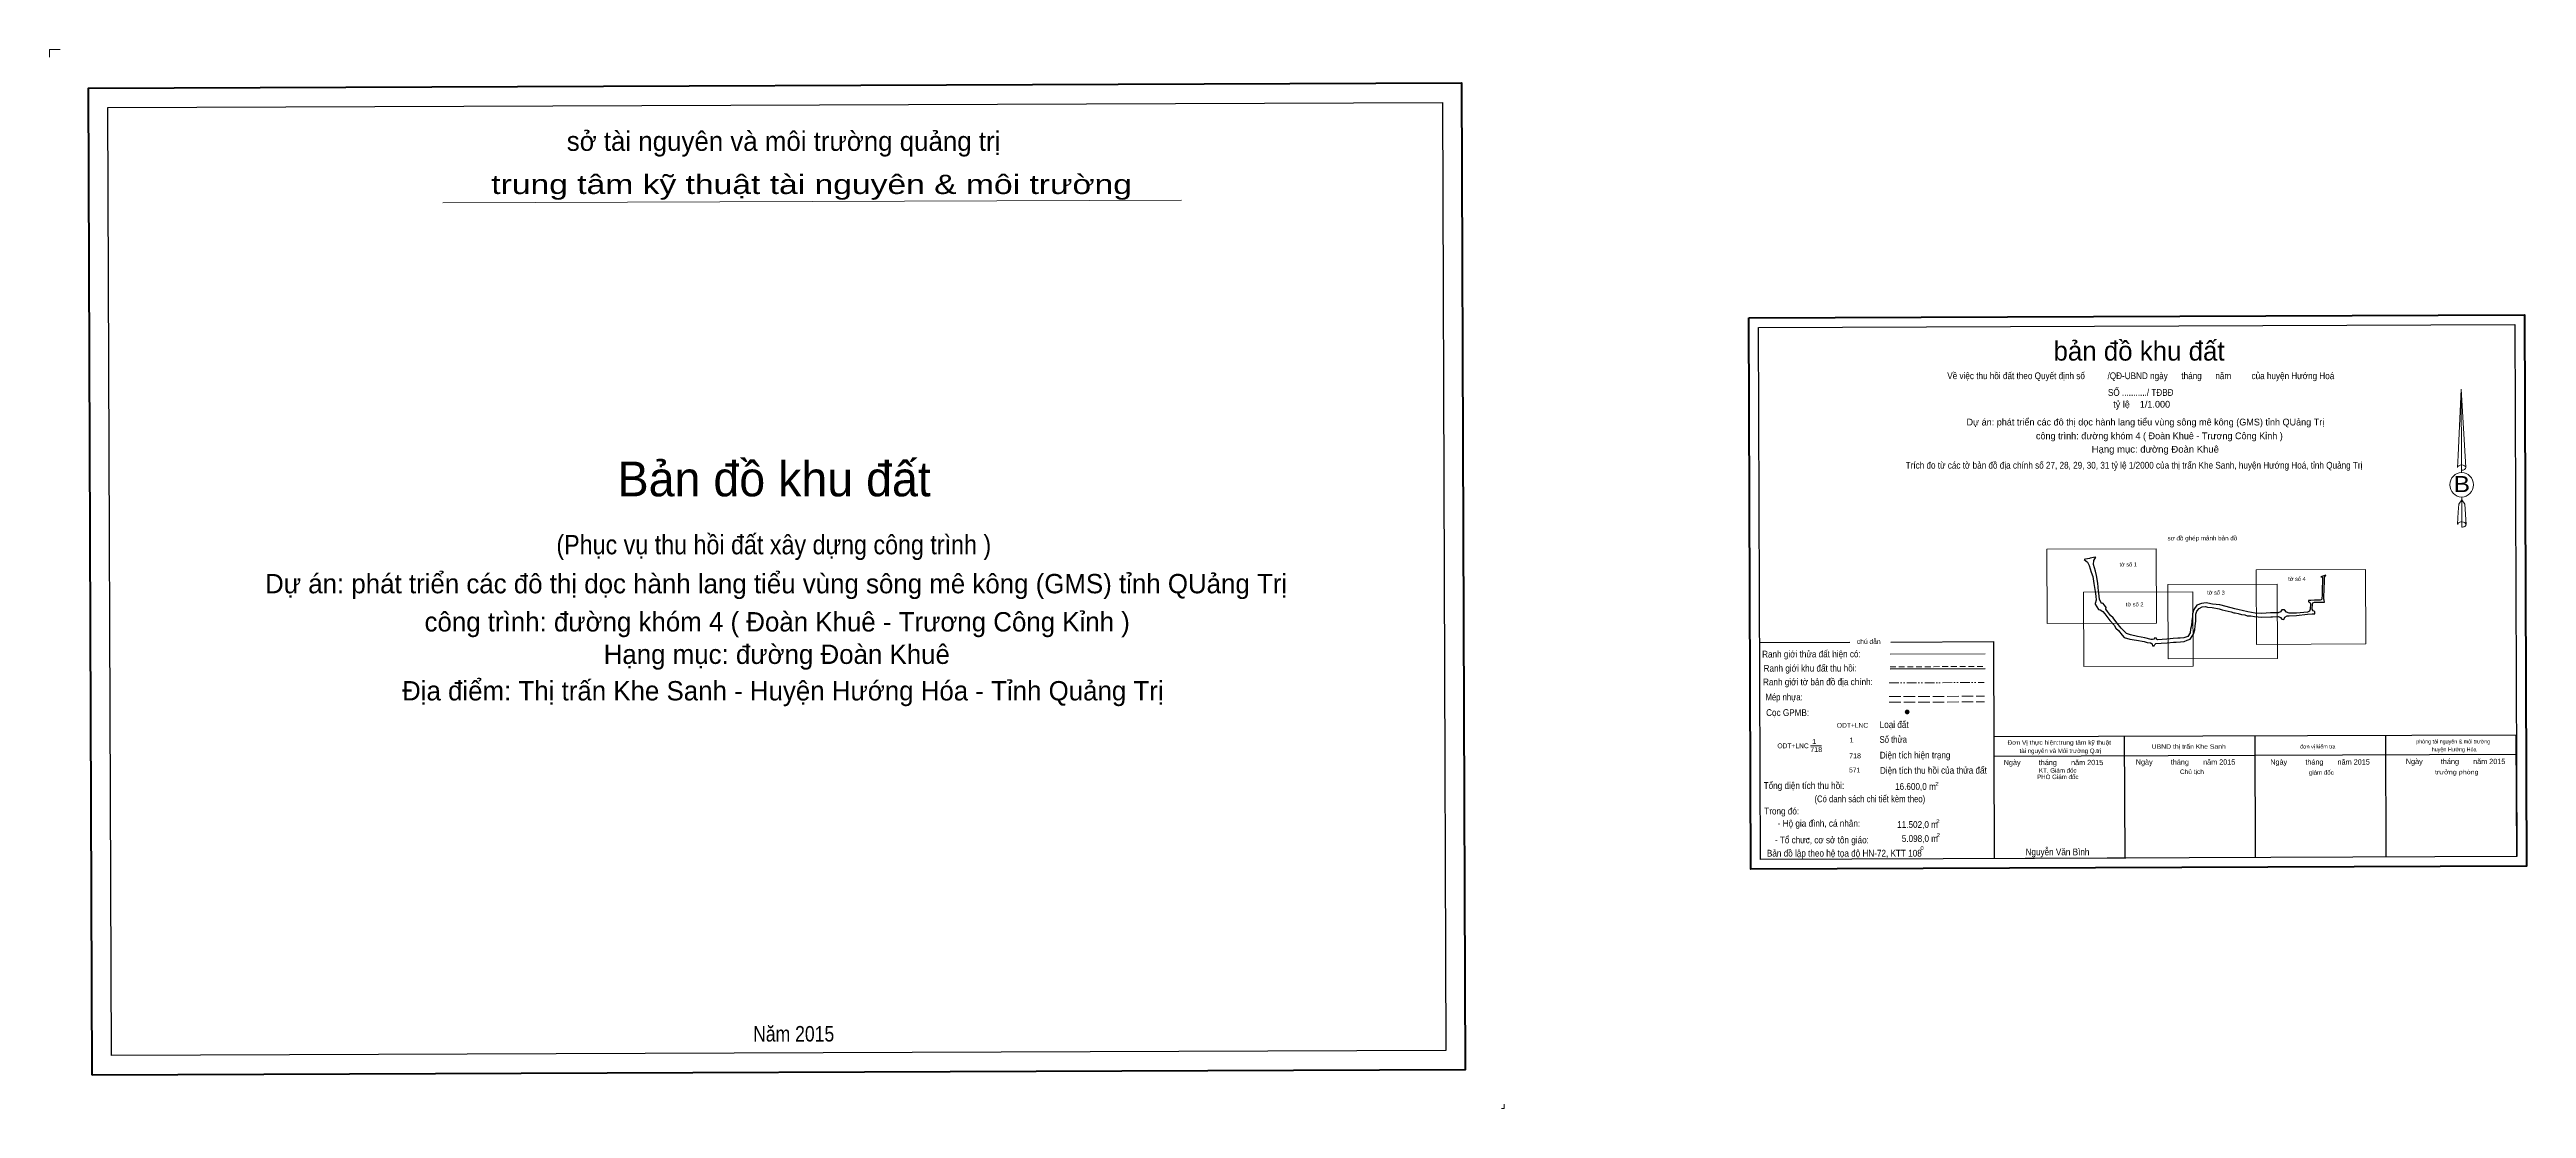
# Model space of a CAD drawing. Header units: metres. Extents: x 688246 to 689527, y 1842590 to 1843137.
import ezdxf
from ezdxf.enums import TextEntityAlignment as Align

# ---------------------------------------------------------------- set-up
doc = ezdxf.new("R2010")
doc.units = ezdxf.units.M
for name, pattern in [('DASH_DOUBLE_DOT', [9.2, 5, -1.2, 0.3, -1.2, 0.3, -1.2]), ('LONG_DASHED', [7.5, 6, -1.5]), ('MEDIUM_DASHED', [4.5, 3, -1.5])]:
    doc.linetypes.add(name, pattern=pattern)
for name, color, linetype, lineweight in [('10', 7, 'Continuous', 13), ('15', 7, 'Continuous', 13), ('22', 7, 'LONG_DASHED', 13), ('50', 7, 'Continuous', 25), ('51', 7, 'Continuous', 13), ('62', 7, 'Continuous', 13), ('63', 7, 'Continuous', 25)]:
    doc.layers.add(name, color=color, linetype=linetype, lineweight=lineweight)

msp = doc.modelspace()

# ---------------------------------------------------------------- hatches: boundary and pattern name
at = {"layer": '15'}
for points in [[(689207.568, 1842794.446, 1), (689206.015, 1842794.446, 1)], [(689207.508, 1842794.45, 1), (689206.11, 1842794.45, 1)]]:
    msp.add_hatch(color=256, dxfattribs=at).paths.add_polyline_path(points)
at = {"layer": '51'}
msp.add_hatch(color=256, dxfattribs=at).paths.add_polyline_path([(689207.788, 1842794.446, 1), (689205.788, 1842794.446, 1)])

# ---------------------------------------------------------------- linework, layer by layer
at = {"layer": '10'}
msp.add_line((688449.5, 1843057.69), (688831.46, 1843059.13), dxfattribs=at)
at = {"layer": '10', "linetype": 'MEDIUM_DASHED'}
msp.add_line((689197.94, 1842817.82), (689247.16, 1842818), dxfattribs=at)
at = {"layer": '10'}
for points in [[(688246.19, 1843133.04), (688246.17, 1843136.9), (688251.59, 1843136.93)], [(688998.36, 1842591.73), (688998.37, 1842589.53), (688997.03, 1842589.52)]]:
    msp.add_lwpolyline(points, dxfattribs=at)
at = {"layer": '10', "lineweight": 60}
msp.add_lwpolyline([(688268.17, 1842606.79), (688266.25, 1843116.98), (688976.37, 1843119.64), (688978.29, 1842609.46)], close=True, dxfattribs=at)
at = {"layer": '10', "lineweight": 25}
msp.add_lwpolyline([(688278.13, 1842616.83), (688276.29, 1843107.01), (688966.41, 1843109.6), (688968.25, 1842619.42)], close=True, dxfattribs=at)
at = {"layer": '15'}
for centre, radius in [((689206.791, 1842794.446), 0.776), ((689206.809, 1842794.45), 0.699)]:
    msp.add_circle(centre, radius, dxfattribs=at)
at = {"layer": '22'}
for p, q in [((689197.47, 1842802.45), (689246.7, 1842802.64)), ((689197.48, 1842799.52), (689246.71, 1842799.71))]:
    msp.add_line(p, q, dxfattribs=at)
at = {"layer": '50'}
for points in [[(689346.8, 1842832.59), (689344.29, 1842832.47), (689342.71, 1842832.22), (689341.08, 1842832.2), (689336.2, 1842831.76), (689335.76, 1842832.14), (689335.64, 1842832.71), (689334.83, 1842832.82), (689334.41, 1842832.15), (689333.66, 1842831.89), (689333.03, 1842832.02), (689329.69, 1842832.74), (689325.84, 1842833.47), (689322.31, 1842834.3), (689320.18, 1842834.98), (689317.38, 1842837.77), (689315.23, 1842840.57), (689313.3, 1842843.08), (689312, 1842844.39), (689310.4, 1842846.41), (689309.48, 1842847.6), (689309.66, 1842848.55), (689308.89, 1842849.63), (689307.92, 1842850.66), (689307.31, 1842850.55), (689307.04, 1842851.05), (689306.25, 1842852.56), (689306.05, 1842854.48), (689305.76, 1842856.94), (689305.37, 1842861.09), (689304.68, 1842865.09), (689304.22, 1842867.29), (689303.21, 1842870.76), (689303.24, 1842872.82), (689304.35, 1842874.56), (689303.2, 1842874.37), (689301.48, 1842874), (689301.05, 1842873.85), (689299.06, 1842873.48), (689298.23, 1842873.27)], [(689298.23, 1842873.27), (689300.03, 1842871.97), (689300.96, 1842870.17), (689301.93, 1842866.68), (689302.73, 1842864.57), (689303.36, 1842860.86), (689303.94, 1842856.74), (689304.29, 1842854.28), (689304.46, 1842852.36), (689304.07, 1842850.54)], [(689408.14, 1842844.39), (689413.85, 1842844.97), (689416.24, 1842845.29), (689417.54, 1842845.3), (689417.54, 1842846.41), (689416.69, 1842846.76), (689416.29, 1842847.56), (689416.34, 1842850.32), (689416.62, 1842850.97), (689417.43, 1842851.22), (689419.11, 1842851.2), (689420.35, 1842851.23), (689422.09, 1842851.28), (689422.58, 1842851.33), (689422.5, 1842852.27), (689422.26, 1842852.76), (689422.3, 1842855.22), (689422.41, 1842856.66), (689422.5, 1842859.23), (689422.55, 1842861), (689422.67, 1842864.18), (689422.88, 1842864.74), (689423.2, 1842865.23), (689421.15, 1842864.46), (689420.71, 1842864.28), (689421.2, 1842864.28), (689421.63, 1842864.03), (689421.52, 1842861.04), (689421.41, 1842859.28), (689421.32, 1842856.7), (689421.31, 1842855.26), (689421.21, 1842852.87), (689420.89, 1842852.41), (689420.35, 1842852.24), (689419.12, 1842852.25), (689417.43, 1842852.23), (689415.52, 1842852.08), (689414.32, 1842852.08), (689414.32, 1842851.34), (689415.03, 1842851.03)], [(689304.07, 1842850.54), (689304, 1842850.18), (689304.8, 1842848.76), (689305.74, 1842847.38), (689306.66, 1842847.25), (689307.97, 1842846.37), (689308.97, 1842845.23), (689310.48, 1842843.14), (689311.65, 1842841.71), (689313.76, 1842839.36), (689314.63, 1842837.77), (689316.03, 1842836.66), (689318.02, 1842834.12), (689318.95, 1842832.94), (689321.88, 1842832.14), (689325.46, 1842831.56), (689329.33, 1842830.96), (689330.95, 1842830.41), (689332.65, 1842830.16), (689333.53, 1842829.64), (689333.69, 1842828.63), (689334.59, 1842828.63), (689334.84, 1842829.33), (689335.34, 1842829.88), (689338.13, 1842830.12), (689341.22, 1842830.3), (689344.44, 1842830.54), (689345.92, 1842830.65)], [(689415.03, 1842851.03), (689415.27, 1842850.34), (689415.24, 1842847.58), (689414.81, 1842846.52), (689413.75, 1842846.03), (689408.08, 1842845.49), (689404.36, 1842845.63), (689402.87, 1842846.03), (689401.99, 1842847.31), (689400.46, 1842847.33), (689399.77, 1842846.32), (689398.63, 1842845.81), (689395.23, 1842845.67), (689394.7, 1842845.65), (689390.16, 1842845.46), (689386.73, 1842845.58), (689383.02, 1842846.26), (689379.99, 1842846.9), (689378.42, 1842847.2), (689376.22, 1842847.76), (689371.72, 1842848.96), (689368.49, 1842849.88), (689364.71, 1842850.28), (689362.33, 1842850.69), (689361.32, 1842850.92), (689358.91, 1842850.61), (689356.49, 1842849.64), (689354.94, 1842847.47), (689354.38, 1842845.18), (689354.25, 1842843.77), (689354.07, 1842841.6), (689353.86, 1842839.23), (689353.33, 1842837.31), (689353.07, 1842835.32), (689351.9, 1842833.53), (689350.9, 1842833.15), (689349.9, 1842832.75), (689347.95, 1842832.64), (689346.8, 1842832.59)], [(689345.92, 1842830.65), (689348.08, 1842830.81), (689350.02, 1842830.98), (689351.55, 1842831.52), (689353.08, 1842832.05), (689354.9, 1842834.77), (689355.48, 1842836.88), (689355.69, 1842839.06), (689356.02, 1842841.43), (689356.06, 1842843.62), (689356.14, 1842845.03), (689356.59, 1842846.63), (689357.79, 1842848), (689359.37, 1842848.87), (689361.06, 1842848.97), (689362.07, 1842848.74), (689364.46, 1842848.44), (689368.08, 1842847.75), (689369.59, 1842847.23), (689371.21, 1842847), (689374.41, 1842846.21), (689375.68, 1842845.71), (689376.39, 1842845.74), (689378.03, 1842845.47), (689379.6, 1842844.9), (689381.37, 1842844.7), (689382.62, 1842844.23), (689384.43, 1842844.13), (689386.38, 1842843.82), (689390.27, 1842843.48), (689394.8, 1842843.68), (689395.64, 1842843.73), (689398.74, 1842843.88), (689399.83, 1842843.38), (689400.52, 1842842.38), (689401.57, 1842842.34), (689402.12, 1842843.55), (689403.24, 1842844.24), (689404.35, 1842844.25), (689408.14, 1842844.39)]]:
    msp.add_lwpolyline(points, dxfattribs=at)
at = {"layer": '51'}
for p, q in [((689493.35, 1842961.37), (689495.66, 1842920.82)), ((689493.35, 1842961.37), (689495.66, 1842920.82)), ((689493.35, 1842961.37), (689495.66, 1842920.82)), ((689491.67, 1842927.11), (689491.34, 1842920.88)), ((689493.5, 1842922.17), (689493.51, 1842920.6)), ((689493.51, 1842920.6), (689493.51, 1842919.44)), ((689493.51, 1842919.44), (689493.51, 1842918.27)), ((689493.51, 1842919.44), (689493.51, 1842918.27)), ((689493.51, 1842919.44), (689493.51, 1842918.27)), ((689495.66, 1842920.82), (689495.66, 1842920.9)), ((689493.57, 1842904.22), (689493.56, 1842905.55)), ((689493.57, 1842904.22), (689493.56, 1842905.55)), ((689493.57, 1842904.22), (689493.56, 1842905.55)), ((689493.57, 1842904.22), (689495.17, 1842901.98)), ((689493.57, 1842904.22), (689495.17, 1842901.98)), ((689493.57, 1842904.22), (689495.17, 1842901.98)), ((689495.17, 1842901.98), (689495.78, 1842891.37)), ((689495.17, 1842901.98), (689495.78, 1842891.37)), ((689495.17, 1842901.98), (689495.78, 1842891.37)), ((689493.61, 1842892.72), (689493.62, 1842891.18)), ((689493.62, 1842891.18), (689493.62, 1842890)), ((689495.78, 1842891.37), (689495.77, 1842891.51))]:
    msp.add_line(p, q, dxfattribs=at)
for points in [[(689493.5, 1842922.17), (689493.35, 1842961.37), (689491.67, 1842927.11)], [(689493.61, 1842892.72), (689493.57, 1842904.22), (689491.98, 1842901.97), (689491.78, 1842897.7), (689491.45, 1842891.49)]]:
    msp.add_lwpolyline(points, dxfattribs=at)
msp.add_circle((689206.788, 1842794.446), 1, dxfattribs=at)
msp.add_ellipse((689493.532, 1842911.927), major_axis=(0, 6.355), ratio=0.956213, dxfattribs=at)
for centre, start_param, end_param in [((689493.497, 1842920.814), 1.57079633, 3.07445202), ((689493.497, 1842920.814), 0.06714063, 1.57079633), ((689493.497, 1842920.814), 4.71238898, 6.28318531), ((689493.607, 1842891.388), 2.49106941, 3.07427841), ((689493.607, 1842891.388), 1.57079633, 2.49106941), ((689493.607, 1842891.388), 0.06714063, 1.57079633), ((689493.607, 1842891.388), 4.71238898, 6.28318531)]:
    msp.add_ellipse(centre, major_axis=(2.155, 0), ratio=0.632193, start_param=start_param, end_param=end_param, dxfattribs=at)
at = {"layer": '62'}
for points in [[(689279, 1842878.67), (689335.52, 1842878.89), (689335.67, 1842840.45), (689279.15, 1842840.24)], [(689387.23, 1842867.88), (689443.75, 1842868.09), (689443.9, 1842829.65), (689387.38, 1842829.44)], [(689298.05, 1842856.37), (689354.56, 1842856.58), (689354.7, 1842818.16), (689298.19, 1842817.94)], [(689341.65, 1842860.38), (689398.16, 1842860.59), (689398.31, 1842822.15), (689341.8, 1842821.94)]]:
    msp.add_lwpolyline(points, close=True, dxfattribs=at)
at = {"layer": '63'}
for p, q in [((689130.53, 1842830.38), (689177.08, 1842830.55)), ((689198.41, 1842830.63), (689251.55, 1842830.83)), ((689251.97, 1842718.71), (689251.55, 1842830.83)), ((689197.94, 1842816.82), (689247.17, 1842817)), ((689251.73, 1842781.72), (689521.78, 1842782.74)), ((689319.48, 1842718.97), (689319.24, 1842781.98)), ((689386.99, 1842719.22), (689386.75, 1842782.23)), ((689454.5, 1842719.47), (689454.27, 1842782.48)), ((689522.01, 1842719.73), (689521.78, 1842782.74)), ((689251.77, 1842771.72), (689521.82, 1842772.74))]:
    msp.add_line(p, q, dxfattribs=at)
at = {"layer": '63', "lineweight": 13}
for p, q in [((689197.91, 1842824.34), (689247.14, 1842824.52)), ((689156.72, 1842776.92), (689162.49, 1842776.94))]:
    msp.add_line(p, q, dxfattribs=at)
at = {"layer": '63', "linetype": 'DASH_DOUBLE_DOT', "lineweight": 13}
msp.add_line((689197.45, 1842809.52), (689246.68, 1842809.7), dxfattribs=at)
at = {"layer": '63', "lineweight": 80}
msp.add_lwpolyline([(689124.9, 1842998.29), (689525.96, 1842999.79), (689527.03, 1842714.74), (689125.97, 1842713.24)], close=True, dxfattribs=at)
at = {"layer": '63'}
msp.add_lwpolyline([(689319.85, 1842718.97), (689130.95, 1842718.26), (689129.91, 1842993.31), (689520.98, 1842994.77), (689522.01, 1842719.73), (689225.39, 1842718.61)], dxfattribs=at)

# ---------------------------------------------------------------- texts
at = {"layer": '10'}
for s, height, p in [('sở tài nguyên và môi trường quảng trị', 10, (688625.745, 1843084.57)), (' Bản đồ khu đất', 18, (688617.57, 1842905.96)), ('công trình: đường khóm 4 ( Đoàn Khuê - Trương Công Kỉnh )', 10, (688622.455, 1842836.1)), ('Hạng mục: đường Đoàn Khuê ', 10, (688624.11, 1842819.32)), ('Địa điểm: Thị trấn Khe Sanh - Huyện Hướng Hóa - Tỉnh Quảng Trị', 10, (688625.37, 1842800.45))]:
    msp.add_text(s, height=height, dxfattribs=at).set_placement(p, align=Align.CENTER)
for s, height, width, p in [('trung tâm kỹ thuật tài nguyên & môi trường', 10, 1.3, (688640.255, 1843062.25)), ('(Phục vụ thu hồi đất xây dựng công trình )', 10, 0.9, (688620.69, 1842875.99)), ('2', 2, 1.15, (689222.2, 1842756.31)), ('2', 2, 1.15, (689222.685, 1842737.03)), ('0', 2, 1.15, (689214.47, 1842723.12)), ('2', 2, 1.15, (689222.88, 1842729.83)), ('Năm 2015', 8, 0.85, (688630.97, 1842624.12))]:
    msp.add_text(s, height=height, dxfattribs=dict(at, width=width)).set_placement(p, align=Align.CENTER)
at = {"layer": '51', "width": 1.15}
msp.add_text('B', height=8.31, dxfattribs=at).set_placement((689493.58, 1842908.16), align=Align.CENTER)
at = {"layer": '63'}
for s, height, p in [('bản đồ khu đất', 10, (689326.695, 1842976.13)), ('tỷ lệ    1/1.000', 3.5, (689328.035, 1842951.81)), ('Dự án: phát triển các đô thị dọc hành lang tiểu vùng sông mê kông (GMS) tỉnh QUảng Trị', 3.5, (689329.98, 1842942.6)), ('công trình: đường khóm 4 ( Đoàn Khuê - Trương Công Kỉnh )', 3.5, (689337.205, 1842935.48)), ('Dự án: phát triển các đô thị dọc hành lang tiểu vùng sông mê kông (GMS) tỉnh QUảng Trị', 10, (688621.89, 1842855.83)), ('tờ số 1', 2.08, (689321.08, 1842869.72)), (' chú dẫn', 2.5, (689186.425, 1842829.66)), ('tài nguyên và Môi trường Q.trị', 2.3, (689286.055, 1842773.25)), ('đơn vị kiểm tra', 2, (689419.135, 1842775.6)), ('phòng tài nguyên & môi trường', 2, (689489.145, 1842778.2)), ('PHÓ Giám đốc', 2.3, (689284.665, 1842759.77)), ('KT. Giám đốc', 2.3, (689284.65, 1842763.13)), ('giám đốc', 2.3, (689420.93, 1842762.04))]:
    msp.add_text(s, height=height, dxfattribs=at).set_placement(p, align=Align.CENTER)
for s, height, width, p in [('Về việc thu hồi đất theo Quyết định số          /QĐ-UBND ngày      tháng      năm         của huyện Hướng Hoá', 3.5, 0.9, (689327.59, 1842966.54)), ('SỐ .........../ TĐBĐ', 3.5, 0.9, (689327.56, 1842957.91)), ('Hạng mục: đường Đoàn Khuê ', 3.5, 1.05, (689335.785, 1842928.56)), ('Trích đo từ các tờ bản đồ địa chính số 27, 28, 29, 30, 31 tỷ lệ 1/2000 của thị trấn Khe Sanh, huyện Hướng Hoá, tỉnh Quảng Trị', 3.5, 0.9, (689324.105, 1842920.28)), ('sơ đồ ghép mảnh bản đồ', 2.3, 1.05, (689359.45, 1842883.17)), ('tờ số 4', 2.08, 1.05, (689408.34, 1842862.24)), ('tờ số 2', 2.08, 1.05, (689324.45, 1842849.05)), ('tờ số 3', 2.08, 1.05, (689366.465, 1842855.16)), ('Mép nhựa:', 3.5, 0.85, (689143.155, 1842800.46)), ('Cọc GPMB:       ', 3.5, 0.9, (689149.065, 1842792.42)), ('Đơn Vị thực hiện:trung tâm kỹ thuật ', 2.3, 1.1, (689285.91, 1842777.55)), ('UBND thị trấn Khe Sanh', 2.3, 1.15, (689352.405, 1842775.48)), ('huyện Hướng Hóa', 2, 1.05, (689489.62, 1842774.13)), ('Ngày         tháng       năm 2015', 2.73, 0.9, (689282.45, 1842767.01)), ('Ngày         tháng       năm 2015', 2.73, 0.9, (689350.735, 1842767.23)), ('Chủ tịch', 2.3, 1.1, (689354.04, 1842762.45)), ('Ngày         tháng       năm 2015', 2.73, 0.9, (689420.285, 1842767.28)), ('Ngày         tháng       năm 2015', 2.73, 0.9, (689490.375, 1842767.54)), ('trưởng phòng', 2.3, 1.2, (689491, 1842762.28)), ('Tổng diện tích thu hồi:                ', 3.5, 0.9, (689162.79, 1842754.71)), ('(Có danh sách chi tiết kèm theo)', 3.5, 0.85, (689187.48, 1842747.82)), ('16.600,0 m', 3.5, 0.9, (689211.055, 1842754.22)), ('Trong đó:   ', 3.5, 0.9, (689143.67, 1842741.5)), ('- Hộ gia đình, cá nhân:', 3.5, 0.9, (689161.17, 1842735.16)), ('11.502,0 m', 3.5, 0.9, (689212.165, 1842734.56)), ('Bản đồ lập theo hệ tọa độ HN-72, KTT 108', 3.5, 0.9, (689174.295, 1842719.72)), ('- Tổ chưc, cơ sở tôn giáo:      ', 3.5, 0.9, (689166.2, 1842726.58)), ('5.098,0 m', 3.5, 0.9, (689213.375, 1842727.29)), ('Nguyễn Văn Bình', 3.5, 0.9, (689284.515, 1842720.4))]:
    msp.add_text(s, height=height, dxfattribs=dict(at, width=width)).set_placement(p, align=Align.CENTER)
for s, height, rotation, width, p in [('Ranh giới thửa đất hiện có:', 3.5, 0.138, 0.9, (689157.276, 1842822.689)), ('Ranh giới tờ bản đồ địa chính:', 3.5, 0.138, 0.9, (689160.651, 1842808.306)), ('Ranh giới khu đất thu hồi:', 3.5, 0.138, 0.9, (689156.636, 1842815.367)), ('Loại đất ', 3.499, 0.138, 0.9, (689200.651, 1842786.239)), ('Số thửa', 3.499, 0.138, 0.85, (689199.591, 1842778.546)), ('Diện tích hiện trạng', 3.499, 0.138, 0.9, (689210.901, 1842770.454)), ('Diện tích thu hồi của thửa đất', 3.499, 0.138, 0.9, (689220.341, 1842762.575)), ("'", 3.5, 320.078, 1.45, (689153.907, 1842726.711))]:
    msp.add_text(s, height=height, rotation=rotation, dxfattribs=dict(at, width=width)).set_placement(p, align=Align.CENTER)
for p in [(689186.62, 1842786.32), (689155.87, 1842775.73)]:
    msp.add_text('ODT+LNC', height=2.5, dxfattribs=at).set_placement(p, align=Align.RIGHT)
for s, width, p in [('718', 1.1, (689156.68, 1842773.78)), ('1', 1.15, (689157.61, 1842777.96)), ('1', 1.15, (689176.92, 1842778.76)), ('571', 0.9, (689176.75, 1842763.23)), ('718', 1.1, (689176.78, 1842770.56))]:
    msp.add_text(s, height=2.5, dxfattribs=dict(at, width=width)).set_placement(p)

doc.saveas('drawing.dxf')
